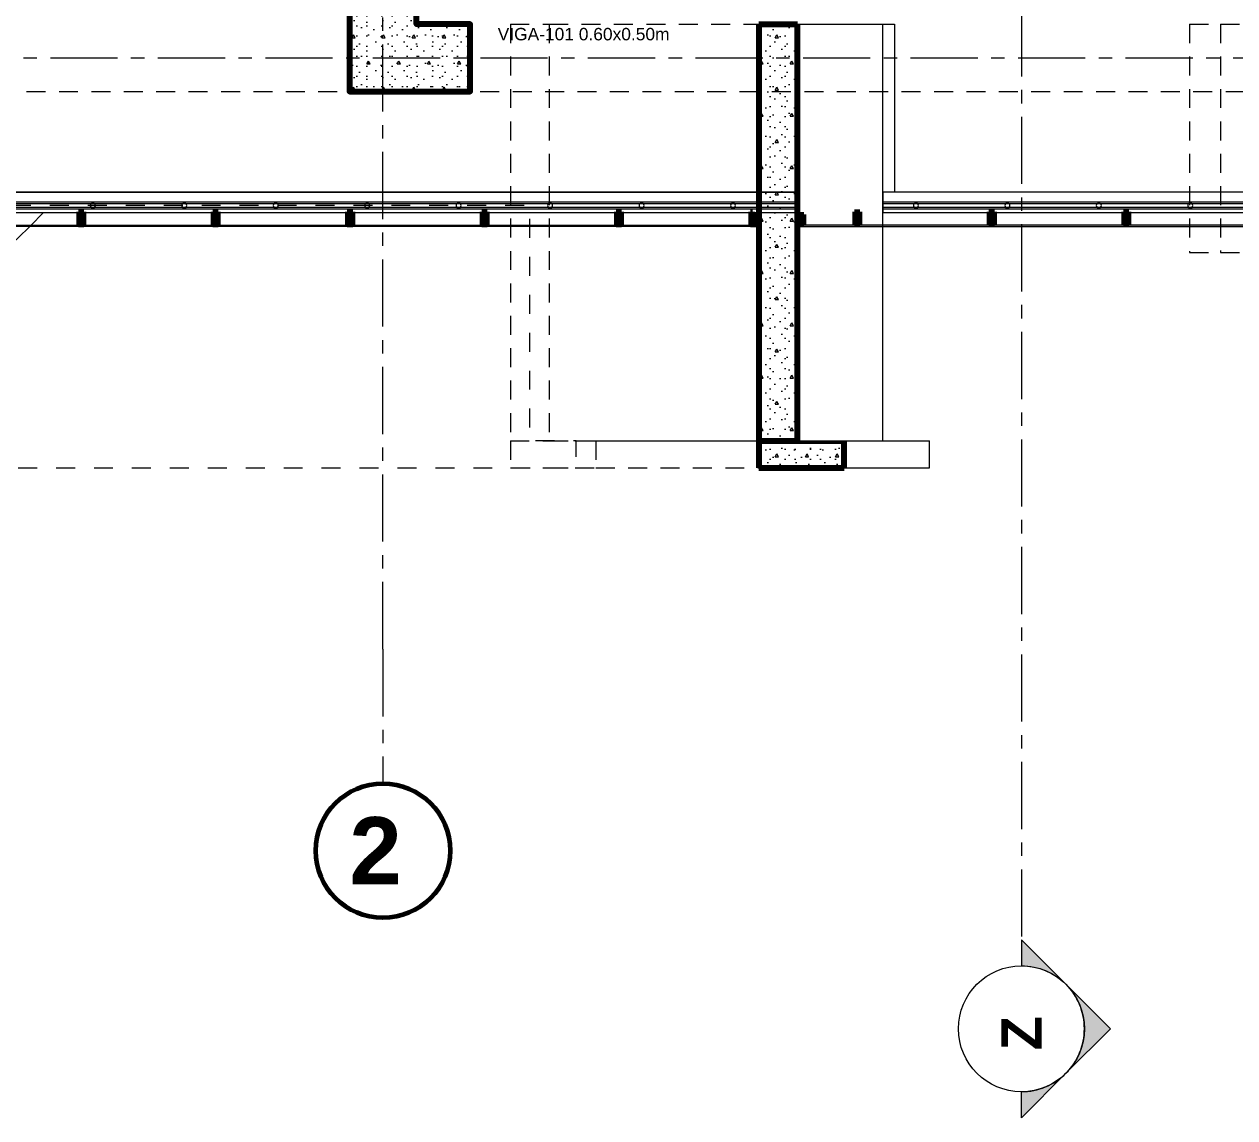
# Model space of a CAD drawing. Header units: inches. Extents: x -38 to 5698, y -33 to 92.
# Drawn here: x 291.15 to 300.16, y -0.44 to 7.7 of the extents above; entities that cross this region are included whole.
import ezdxf

# ---------------------------------------------------------------- set-up
doc = ezdxf.new("R2010")
doc.units = ezdxf.units.IN
doc.header["$MEASUREMENT"] = 0
doc.set_wipeout_variables(frame=1)
for name, pattern in [('Hidden Line', [0.195611, 0.141111, -0.0545]), ('Línea Oculta', [0.195611, 0.141111, -0.0545]), ('Punto & Raya', [0.65, 0.5, -0.075, 0, -0.075]), ('Rayas', [0.282222, 0.141111, -0.141111]), ('Wipeout_Contour', [1, 0, -1])]:
    doc.linetypes.add(name, pattern=pattern)
for name, color, linetype in [('02 _ ARQ _ ALB _ Ejes Generales', 7, 'Continuous'), ('02 _ ARQ _ ZON _ Espacio.3D', 7, 'Continuous'), ('08 _ STR _ EXT _ 06 Columnas', 7, 'Continuous'), ('08 _ STR _ EXT _ 07 Losa Aligerada', 7, 'Continuous'), ('08 _ STR _ EXT _ 08 Placas Inclinadas', 7, 'Continuous'), ('08 _ STR _ EXT _ 09 Vigas', 7, 'Continuous'), ('Acabado - Muros', 7, 'Continuous'), ('Estructura - 04 MURO', 253, 'Continuous'), ('Interior - Escaleras & Barandillas', 7, 'Continuous'), ('Marcador - Secciones', 251, 'Continuous'), ('Notas - Etiquetas', 251, 'Continuous')]:
    doc.layers.add(name, color=color, linetype=linetype)
doc.styles.add('Estilo_Generado_1', font='swisseb.ttf')
doc.styles.add('Estilo_Generado_4', font='swisse.ttf')
pattern_1 = [(0, (277.50004, 6e-09), (0, 0.3897114), [0.024375, -0.200625]), (0, (277.61254, 0.19486), (0, 0.3897114), [0.024375, -0.200625]), (60, (277.50004, 6e-09), (-0.3375, 0.194856), [0.024375, -0.200625]), (60, (277.72504, 6e-09), (-0.3375, 0.194856), [0.024375, -0.200625]), (120, (277.5244, 6e-09), (0.3375, 0.194856), [0.024375, -0.200625]), (120, (277.7494, 6e-09), (0.3375, 0.194856), [0.024375, -0.200625]), (0, (277.50004, 0.0375), (0, 0.075), [0, -0.075, 0, -0.1125]), (45, (277.53754, 0.0375), (-0.053033, 0.053033), [0, -0.05625, 0, -0.09375])]

msp = doc.modelspace()

# ---------------------------------------------------------------- hatches: boundary and pattern name
at = {"layer": '08 _ STR _ EXT _ 06 Columnas', "linetype": 'Continuous', "lineweight": 9}
h = msp.add_hatch(dxfattribs=at)
h.set_pattern_fill('HORMIGÓN_EN_MASA_0002', style=0, pattern_type=2)
h.set_pattern_definition(pattern_1)
h.paths.add_polyline_path([(293.57, 8.1), (293.57, 7.2), (294.47, 7.2), (294.47, 7.7), (294.07, 7.7), (294.07, 8.1)])
at = {"layer": 'Acabado - Muros', "linetype": 'Continuous', "lineweight": 0}
for points in [[(291.555, 6.305), (291.555, 6.205), (291.595, 6.205), (291.595, 6.305)], [(292.555, 6.305), (292.555, 6.205), (292.595, 6.205), (292.595, 6.305)], [(293.555, 6.305), (293.555, 6.205), (293.595, 6.205), (293.595, 6.305)], [(294.555, 6.305), (294.555, 6.205), (294.595, 6.205), (294.595, 6.305)], [(295.555, 6.305), (295.555, 6.205), (295.595, 6.205), (295.595, 6.305)], [(296.555, 6.305), (296.555, 6.205), (296.5693, 6.205), (296.5693, 6.305)], [(296.5693, 6.285), (296.5693, 6.205), (296.6154, 6.205), (296.6154, 6.285)]]:
    msp.add_hatch(color=254, dxfattribs=at).paths.add_polyline_path(points)
at = {"layer": 'Acabado - Muros', "linetype": 'Continuous', "lineweight": 9}
for points in [[(291.0478, 6.195), (291.57, 6.195), (291.57, 6.205), (291.0478, 6.205)], [(291.58, 6.195), (292.57, 6.195), (292.57, 6.205), (291.58, 6.205)], [(292.58, 6.195), (293.57, 6.195), (293.57, 6.205), (292.58, 6.205)], [(293.58, 6.195), (294.57, 6.195), (294.57, 6.205), (293.58, 6.205)], [(294.58, 6.195), (295.57, 6.195), (295.57, 6.205), (294.58, 6.205)], [(295.58, 6.195), (296.57, 6.195), (296.57, 6.205), (295.58, 6.205)], [(296.58, 6.195), (296.5866, 6.195), (296.5866, 6.205), (296.58, 6.205)], [(299.3438, 6.195), (299.3438, 6.205), (298.3538, 6.205), (298.3538, 6.195)], [(300.3438, 6.195), (300.3438, 6.205), (299.3538, 6.205), (299.3538, 6.195)]]:
    msp.add_hatch(color=250, dxfattribs=at).paths.add_polyline_path(points)
at = {"layer": 'Marcador - Secciones', "linetype": 'Continuous', "lineweight": 13}
for points in [[(298.57, 0.8878), (298.57, 0.6938, -0.198912), (298.9013, 0.5566)], [(298.9013, -0.1059), (299.2325, 0.2253), (298.9013, 0.5566, -0.414214)], [(298.57, -0.4372), (298.9013, -0.1059, -0.198912), (298.57, -0.2431)]]:
    msp.add_hatch(color=7, dxfattribs=at).paths.add_polyline_path(points)

# ---------------------------------------------------------------- linework, layer by layer
at = {"layer": '02 _ ARQ _ ALB _ Ejes Generales', "color": 252, "linetype": 'Punto & Raya', "lineweight": 13}
for q in [(293.82, 44.9), (293.82, 2.05)]:
    msp.add_line((293.82, 3.05), q, dxfattribs=at)
at = {"layer": '02 _ ARQ _ ALB _ Ejes Generales', "color": 7, "linetype": 'Continuous', "lineweight": 60}
msp.add_circle((293.82, 1.55), 0.5, dxfattribs=at)
at = {"layer": '02 _ ARQ _ ZON _ Espacio.3D', "color": 254, "linetype": 'Continuous', "lineweight": 0, "flags": 128}
msp.add_lwpolyline([(285.82, 11.584, 1.006545), (290.9535, 6.4505), (297.3949, 6.4505), (297.3958, 7.7), (297.6258, 7.7), (297.6258, 6.4505), (302.4195, 6.4505), (302.4195, 7.7), (302.995, 7.7), (302.995, 17.35), (301.67, 17.35), (301.67, 16.9001), (301.07, 16.9), (301.07, 16.2999), (300.57, 16.2998), (300.57, 17.35), (297.52, 17.35), (297.52, 26.5963), (285.82, 26.5963), (285.82, 22.7663), (287.07, 22.7663), (287.07, 22.4977), (285.82, 22.4977)], format="xyb", close=True, dxfattribs=at)
at = {"layer": '08 _ STR _ EXT _ 06 Columnas', "color": 7, "linetype": 'Continuous', "lineweight": 80, "flags": 128}
msp.add_lwpolyline([(293.57, 8.1), (293.57, 7.2), (294.47, 7.2), (294.47, 7.7), (294.07, 7.7), (294.07, 8.1)], close=True, dxfattribs=at)
at = {"layer": '08 _ STR _ EXT _ 07 Losa Aligerada', "color": 7, "linetype": 'Rayas', "lineweight": 18, "flags": 128}
msp.add_lwpolyline([(283.7702, 20.4887), (283.7702, 4.4), (295.2587, 4.4), (295.2587, 4.6), (294.9122, 4.6), (294.9122, 6.35), (285.72, 6.35), (285.72, 20.0845), (283.9702, 20.0845), (283.9702, 20.4887)], close=True, dxfattribs=at)
at = {"layer": '08 _ STR _ EXT _ 08 Placas Inclinadas', "color": 251, "linetype": 'Línea Oculta', "lineweight": 13}
for p, q in [((295.0566, 7.7), (295.0566, 4.6)), ((300.0507, 6.0167), (300.0507, 6.0005)), ((295.403, 4.6), (295.403, 4.4))]:
    msp.add_line(p, q, dxfattribs=at)
at = {"layer": '08 _ STR _ EXT _ 08 Placas Inclinadas', "color": 7, "linetype": 'Continuous', "lineweight": 80}
for p, q in [((296.6154, 7.7), (296.6154, 4.6)), ((296.6154, 4.6), (296.6154, 4.4))]:
    msp.add_line(p, q, dxfattribs=at)
at = {"layer": '08 _ STR _ EXT _ 08 Placas Inclinadas', "color": 251, "linetype": 'Línea Oculta', "lineweight": 13, "flags": 128}
for points in [[(294.7679, 7.7), (294.7679, 4.6)], [(294.7679, 7.7), (295.0566, 7.7)], [(295.0566, 7.7), (296.6154, 7.7)], [(299.8197, 7.7), (300.0507, 7.7)], [(300.0507, 7.7), (301.8116, 7.7)], [(299.8197, 6.0005), (300.0507, 6.0005)], [(300.0507, 6.0005), (301.8116, 6.0005)], [(294.7679, 4.6), (294.7679, 4.4)], [(294.7679, 4.6), (295.403, 4.6)], [(294.7679, 4.6), (295.0566, 4.6)], [(295.0566, 4.6), (296.6154, 4.6)], [(295.403, 4.6), (296.6154, 4.6)], [(294.7679, 4.4), (295.403, 4.4)], [(295.403, 4.4), (296.6154, 4.4)]]:
    msp.add_lwpolyline(points, dxfattribs=at)
at = {"layer": '08 _ STR _ EXT _ 09 Vigas', "color": 251, "linetype": 'Hidden Line', "lineweight": 13}
msp.add_line((294.07, 7.2), (293.57, 7.2), dxfattribs=at)
at = {"layer": 'Acabado - Muros', "color": 7, "linetype": 'Continuous', "lineweight": 60}
for p, q in [((291.555, 6.305), (291.555, 6.205)), ((291.595, 6.305), (291.555, 6.305)), ((291.595, 6.305), (291.595, 6.205)), ((292.555, 6.305), (292.555, 6.205)), ((292.595, 6.305), (292.555, 6.305)), ((292.595, 6.305), (292.595, 6.205)), ((293.555, 6.305), (293.555, 6.205)), ((293.595, 6.305), (293.555, 6.305)), ((293.595, 6.305), (293.595, 6.205)), ((294.555, 6.305), (294.555, 6.205)), ((294.595, 6.305), (294.555, 6.305)), ((294.595, 6.305), (294.595, 6.205)), ((295.555, 6.305), (295.555, 6.205)), ((295.595, 6.305), (295.555, 6.305)), ((295.595, 6.305), (295.595, 6.205)), ((296.555, 6.305), (296.555, 6.205)), ((296.5693, 6.305), (296.555, 6.305)), ((296.5693, 6.305), (296.5693, 6.285)), ((296.6154, 6.285), (296.5693, 6.285)), ((296.6154, 6.285), (296.6154, 6.205)), ((291.595, 6.205), (291.555, 6.205)), ((292.595, 6.205), (292.555, 6.205)), ((293.595, 6.205), (293.555, 6.205)), ((294.595, 6.205), (294.555, 6.205)), ((295.595, 6.205), (295.555, 6.205)), ((296.5693, 6.205), (296.555, 6.205)), ((296.6154, 6.205), (296.5693, 6.205)), ((298.3688, 6.205), (298.3288, 6.205)), ((299.3688, 6.205), (299.3288, 6.205))]:
    msp.add_line(p, q, dxfattribs=at)
at = {"layer": 'Acabado - Muros', "color": 7, "linetype": 'Continuous', "lineweight": 13, "flags": 128}
for points in [[(291.0478, 6.195), (291.0478, 6.205), (291.57, 6.205), (291.57, 6.195)], [(291.58, 6.195), (291.58, 6.205), (292.57, 6.205), (292.57, 6.195)], [(292.58, 6.195), (292.58, 6.205), (293.57, 6.205), (293.57, 6.195)], [(293.58, 6.195), (293.58, 6.205), (294.57, 6.205), (294.57, 6.195)], [(294.58, 6.195), (294.58, 6.205), (295.57, 6.205), (295.57, 6.195)], [(295.58, 6.195), (295.58, 6.205), (296.57, 6.205), (296.57, 6.195)], [(296.58, 6.195), (296.58, 6.205), (296.5866, 6.205), (296.5866, 6.195)], [(299.3438, 6.195), (299.3438, 6.205), (298.3538, 6.205), (298.3538, 6.195)], [(300.3438, 6.195), (300.3438, 6.205), (299.3538, 6.205), (299.3538, 6.195)]]:
    msp.add_lwpolyline(points, close=True, dxfattribs=at)
at = {"layer": 'Estructura - 04 MURO', "color": 7, "linetype": 'Continuous', "lineweight": 13, "flags": 128}
for points in [[(297.3949, 6.45), (290.953, 6.45)], [(297.3949, 6.3), (297.3949, 6.45)], [(291.0149, 6.3), (297.3949, 6.3)]]:
    msp.add_lwpolyline(points, dxfattribs=at)
at = {"layer": 'Interior - Escaleras & Barandillas', "color": 161, "linetype": 'Continuous', "lineweight": 13, "flags": 128}
for points in [[(291.6617, 6.3688, 1), (291.6617, 6.3313, 1)], [(292.3421, 6.3688, 1), (292.3421, 6.3313, 1)], [(293.0225, 6.3688, 1), (293.0225, 6.3313, 1)], [(293.7028, 6.3688, 1), (293.7028, 6.3313, 1)], [(294.3832, 6.3688, 1), (294.3832, 6.3313, 1)], [(295.0636, 6.3688, 1), (295.0636, 6.3313, 1)], [(295.744, 6.3688, 1), (295.744, 6.3313, 1)], [(296.4243, 6.3688, 1), (296.4243, 6.3313, 1)], [(297.1047, 6.3688, 1), (297.1047, 6.3313, 1)]]:
    msp.add_lwpolyline(points, format="xyb", close=True, dxfattribs=at)
at = {"layer": 'Marcador - Secciones', "color": 7, "linetype": 'Continuous', "lineweight": 13, "flags": 128}
for points in [[(298.57, 0.8878), (298.57, 0.6938, -0.198912), (298.9013, 0.5566)], [(298.9013, -0.1059, 0.414214), (298.9013, 0.5566), (299.2325, 0.2253)], [(298.57, -0.4372), (298.57, -0.2431, 0.198912), (298.9013, -0.1059)]]:
    msp.add_lwpolyline(points, format="xyb", close=True, dxfattribs=at)
at = {"layer": 'Marcador - Secciones', "color": 7, "linetype": 'Continuous', "lineweight": 13}
msp.add_circle((298.57, 0.2253), 0.4685, dxfattribs=at)

# ---------------------------------------------------------------- texts
at = {"layer": '02 _ ARQ _ ALB _ Ejes Generales', "color": 7, "lineweight": 30, "insert": (293.5709, 1.8), "char_height": 0.5, "attachment_point": 1, "style": 'Estilo_Generado_1'}
msp.add_mtext('\\A1;{\\pql;\\pt0;\\fSwis721 Ex BT|b1|i0|c0|p34;2}', dxfattribs=at)
at = {"layer": 'Marcador - Secciones', "color": 5, "lineweight": 25, "insert": (298.72, 0.0635), "char_height": 0.3, "attachment_point": 7, "rotation": 90, "style": 'Estilo_Generado_1'}
msp.add_mtext('\\A1;{\\pql;\\pt0;\\fSwis721 Ex BT|b1|i0|c0|p34;Z}', dxfattribs=at)
at = {"layer": 'Notas - Etiquetas', "color": 8, "linetype": 'Continuous', "lineweight": 13, "insert": (294.6737, 7.6724), "char_height": 0.0925, "attachment_point": 1, "style": 'Estilo_Generado_4'}
msp.add_mtext('\\A1;{\\pql;\\fSwis721 Ex BT|b0|i0|c0|p34;VIGA-101\\fSwis721 Ex BT|b0|i0|c0|p34; \\fSwis721 Ex BT|b0|i0|c0|p34;0.60\\fSwis721 Ex BT|b0|i0|c0|p34;x\\fSwis721 Ex BT|b0|i0|c0|p34;0.50\\fSwis721 Ex BT|b0|i0|c0|p34;m}', dxfattribs=at)

# ---------------------------------------------------------------- wipeouts: each hides what was drawn before it
at = {"color": 254, "linetype": 'Wipeout_Contour', "lineweight": 0, "ltscale": 9728.997289}
msp.add_wipeout([(297.8856, 4.4), (297.8856, 4.6), (297.2505, 4.6), (297.2505, 4.4)], dxfattribs=at).dxf.layer = '08 _ STR _ EXT _ 08 Placas Inclinadas'

# ---------------------------------------------------------------- next in the draw order: hatches: boundary and pattern name
at = {"layer": '08 _ STR _ EXT _ 08 Placas Inclinadas', "linetype": 'Continuous', "lineweight": 9}
h = msp.add_hatch(dxfattribs=at)
h.set_pattern_fill('HORMIGÓN_EN_MASA_0002', style=0, pattern_type=2)
h.set_pattern_definition(pattern_1)
h.paths.add_polyline_path([(296.6154, 4.6), (296.6154, 4.4), (297.2505, 4.4), (297.2505, 4.6)])

# ---------------------------------------------------------------- next in the draw order: linework, layer by layer
at = {"layer": '08 _ STR _ EXT _ 08 Placas Inclinadas', "color": 7, "linetype": 'Continuous', "lineweight": 80}
msp.add_line((297.2505, 4.4), (297.2505, 4.6), dxfattribs=at)
at = {"layer": '08 _ STR _ EXT _ 08 Placas Inclinadas', "color": 7, "linetype": 'Continuous', "lineweight": 80, "flags": 128}
for points in [[(296.6154, 4.6), (297.2505, 4.6)], [(296.6154, 4.4), (297.2505, 4.4)]]:
    msp.add_lwpolyline(points, dxfattribs=at)
at = {"layer": '08 _ STR _ EXT _ 08 Placas Inclinadas', "color": 7, "linetype": 'Continuous', "lineweight": 13, "flags": 128}
for points in [[(297.2505, 4.6), (297.8856, 4.6)], [(297.8856, 4.4), (297.8856, 4.6)], [(297.2505, 4.4), (297.8856, 4.4)]]:
    msp.add_lwpolyline(points, dxfattribs=at)

# ---------------------------------------------------------------- next in the draw order: wipeouts: each hides what was drawn before it
at = {"color": 254, "linetype": 'Wipeout_Contour', "lineweight": 0, "ltscale": 9737.847404}
msp.add_wipeout([(302.0136, 6.45), (297.5392, 6.45), (297.5392, 6.3), (302.0136, 6.3)], dxfattribs=at).dxf.layer = 'Estructura - 04 MURO'

# ---------------------------------------------------------------- next in the draw order: hatches: boundary and pattern name
at = {"layer": 'Acabado - Muros', "linetype": 'Continuous', "lineweight": 0}
for points in [[(298.3688, 6.305), (298.3288, 6.305), (298.3288, 6.205), (298.3688, 6.205)], [(299.3688, 6.305), (299.3288, 6.305), (299.3288, 6.205), (299.3688, 6.205)]]:
    msp.add_hatch(color=254, dxfattribs=at).paths.add_polyline_path(points)

# ---------------------------------------------------------------- next in the draw order: linework, layer by layer
at = {"layer": '08 _ STR _ EXT _ 07 Losa Aligerada', "color": 7, "linetype": 'Continuous', "lineweight": 18, "flags": 128}
msp.add_lwpolyline([(300.87, 41.4352), (299.92, 41.4352), (299.92, 42.9), (294.72, 42.9), (294.72, 41.4352), (293.7699, 41.4352), (293.7699, 39.9), (288.7701, 39.9), (288.7701, 41.1), (285.3701, 41.1), (285.3701, 37.7), (286.57, 37.7), (286.57, 33.9), (285.67, 33.9), (285.67, 21.2663), (285.72, 21.2663), (285.72, 11.97, 1.049431), (291.2937, 6.3), (302.1003, 6.3)], format="xyb", dxfattribs=at)
at = {"layer": '08 _ STR _ EXT _ 08 Placas Inclinadas', "color": 251, "linetype": 'Línea Oculta', "lineweight": 13}
msp.add_line((300.0507, 7.7), (300.0507, 6.0167), dxfattribs=at)
at = {"layer": '08 _ STR _ EXT _ 08 Placas Inclinadas', "color": 251, "linetype": 'Línea Oculta', "lineweight": 13, "flags": 128}
msp.add_lwpolyline([(299.8197, 7.7), (299.8197, 6.0005)], dxfattribs=at)
at = {"layer": 'Acabado - Muros', "color": 7, "linetype": 'Continuous', "lineweight": 60}
for p, q in [((298.3688, 6.305), (298.3288, 6.305)), ((298.3288, 6.305), (298.3288, 6.205)), ((298.3688, 6.305), (298.3688, 6.205)), ((299.3688, 6.305), (299.3288, 6.305)), ((299.3288, 6.305), (299.3288, 6.205)), ((299.3688, 6.305), (299.3688, 6.205))]:
    msp.add_line(p, q, dxfattribs=at)
at = {"layer": 'Estructura - 04 MURO', "color": 7, "linetype": 'Continuous', "lineweight": 13, "flags": 128}
for points in [[(302.0136, 6.45), (297.5392, 6.45)], [(297.5392, 6.45), (297.5392, 6.3)], [(297.5392, 6.3), (302.0136, 6.3)]]:
    msp.add_lwpolyline(points, dxfattribs=at)
at = {"layer": 'Interior - Escaleras & Barandillas', "color": 161, "linetype": 'Continuous', "lineweight": 13}
for p, q in [((301.8674, 6.3625), (290.9762, 6.3625)), ((301.8674, 6.3625), (290.9762, 6.3625)), ((301.8674, 6.3625), (290.9762, 6.3625)), ((290.9865, 6.3375), (301.8674, 6.3375)), ((290.9865, 6.3375), (301.8674, 6.3375)), ((290.9865, 6.3375), (301.8674, 6.3375)), ((301.8674, 6.375), (291.0438, 6.375)), ((291.0438, 6.325), (301.8674, 6.325))]:
    msp.add_line(p, q, dxfattribs=at)
at = {"layer": 'Interior - Escaleras & Barandillas', "color": 161, "linetype": 'Continuous', "lineweight": 13, "flags": 128}
for points in [[(297.7851, 6.3688, 1), (297.7851, 6.3313, 1)], [(298.4655, 6.3688, 1), (298.4655, 6.3313, 1)], [(299.1459, 6.3688, 1), (299.1459, 6.3313, 1)], [(299.8262, 6.3688, 1), (299.8262, 6.3313, 1)]]:
    msp.add_lwpolyline(points, format="xyb", close=True, dxfattribs=at)
at = {"layer": 'Marcador - Secciones', "color": 251, "linetype": 'Punto & Raya', "lineweight": 13}
msp.add_line((298.57, 46.2111), (298.57, 0.8878), dxfattribs=at)

# ---------------------------------------------------------------- next in the draw order: wipeouts: each hides what was drawn before it
at = {"color": 254, "linetype": 'Wipeout_Contour', "lineweight": 0, "ltscale": 9727.628023}
msp.add_wipeout([(297.5392, 4.6), (297.5392, 7.7), (296.9041, 7.7), (296.9041, 4.6)], dxfattribs=at).dxf.layer = '08 _ STR _ EXT _ 08 Placas Inclinadas'

# ---------------------------------------------------------------- next in the draw order: hatches: boundary and pattern name
at = {"layer": '08 _ STR _ EXT _ 08 Placas Inclinadas', "linetype": 'Continuous', "lineweight": 9}
h = msp.add_hatch(dxfattribs=at)
h.set_pattern_fill('HORMIGÓN_EN_MASA_0002', style=0, pattern_type=2)
h.set_pattern_definition(pattern_1)
h.paths.add_polyline_path([(296.6154, 7.7), (296.6154, 4.6), (296.9041, 4.6), (296.9041, 7.7)])
at = {"layer": 'Acabado - Muros', "linetype": 'Continuous', "lineweight": 0}
for points in [[(297.3688, 6.305), (297.3288, 6.305), (297.3288, 6.205), (297.3688, 6.205)], [(296.9503, 6.285), (296.9041, 6.285), (296.9041, 6.205), (296.9503, 6.205)]]:
    msp.add_hatch(color=254, dxfattribs=at).paths.add_polyline_path(points)
at = {"layer": 'Acabado - Muros', "linetype": 'Continuous', "lineweight": 9}
for points in [[(297.3438, 6.195), (297.3438, 6.205), (296.933, 6.205), (296.933, 6.195)], [(298.3438, 6.195), (298.3438, 6.205), (297.3538, 6.205), (297.3538, 6.195)]]:
    msp.add_hatch(color=250, dxfattribs=at).paths.add_polyline_path(points)

# ---------------------------------------------------------------- next in the draw order: linework, layer by layer
at = {"layer": '02 _ ARQ _ ALB _ Ejes Generales', "color": 252, "linetype": 'Punto & Raya', "lineweight": 13}
msp.add_line((283.3454, 7.45), (332.07, 7.45), dxfattribs=at)
at = {"layer": '08 _ STR _ EXT _ 08 Placas Inclinadas', "color": 7, "linetype": 'Continuous', "lineweight": 80}
msp.add_line((296.9041, 4.6), (296.9041, 7.7), dxfattribs=at)
at = {"layer": '08 _ STR _ EXT _ 08 Placas Inclinadas', "color": 7, "linetype": 'Continuous', "lineweight": 80, "flags": 128}
for points in [[(296.6154, 7.7), (296.9041, 7.7)], [(296.6154, 4.6), (296.9041, 4.6)]]:
    msp.add_lwpolyline(points, dxfattribs=at)
at = {"layer": '08 _ STR _ EXT _ 08 Placas Inclinadas', "color": 7, "linetype": 'Continuous', "lineweight": 13, "flags": 128}
for points in [[(296.9041, 7.7), (297.5392, 7.7)], [(297.5392, 4.6), (297.5392, 7.7)], [(296.9041, 4.6), (297.5392, 4.6)]]:
    msp.add_lwpolyline(points, dxfattribs=at)
at = {"layer": '08 _ STR _ EXT _ 09 Vigas', "color": 251, "linetype": 'Hidden Line', "lineweight": 13}
msp.add_line((287.07, 7.2), (329.07, 7.2), dxfattribs=at)
at = {"layer": 'Acabado - Muros', "color": 7, "linetype": 'Continuous', "lineweight": 60}
for p, q in [((297.3688, 6.305), (297.3288, 6.305)), ((297.3288, 6.305), (297.3288, 6.205)), ((297.3688, 6.305), (297.3688, 6.205)), ((296.9041, 6.285), (296.9041, 6.205)), ((296.9503, 6.285), (296.9041, 6.285)), ((296.9503, 6.285), (296.9503, 6.205)), ((296.9503, 6.205), (296.9041, 6.205)), ((297.3688, 6.205), (297.3288, 6.205))]:
    msp.add_line(p, q, dxfattribs=at)
at = {"layer": 'Acabado - Muros', "color": 7, "linetype": 'Continuous', "lineweight": 13, "flags": 128}
for points in [[(297.3438, 6.195), (297.3438, 6.205), (296.933, 6.205), (296.933, 6.195)], [(298.3438, 6.195), (298.3438, 6.205), (297.3538, 6.205), (297.3538, 6.195)]]:
    msp.add_lwpolyline(points, close=True, dxfattribs=at)

doc.saveas('drawing.dxf')
